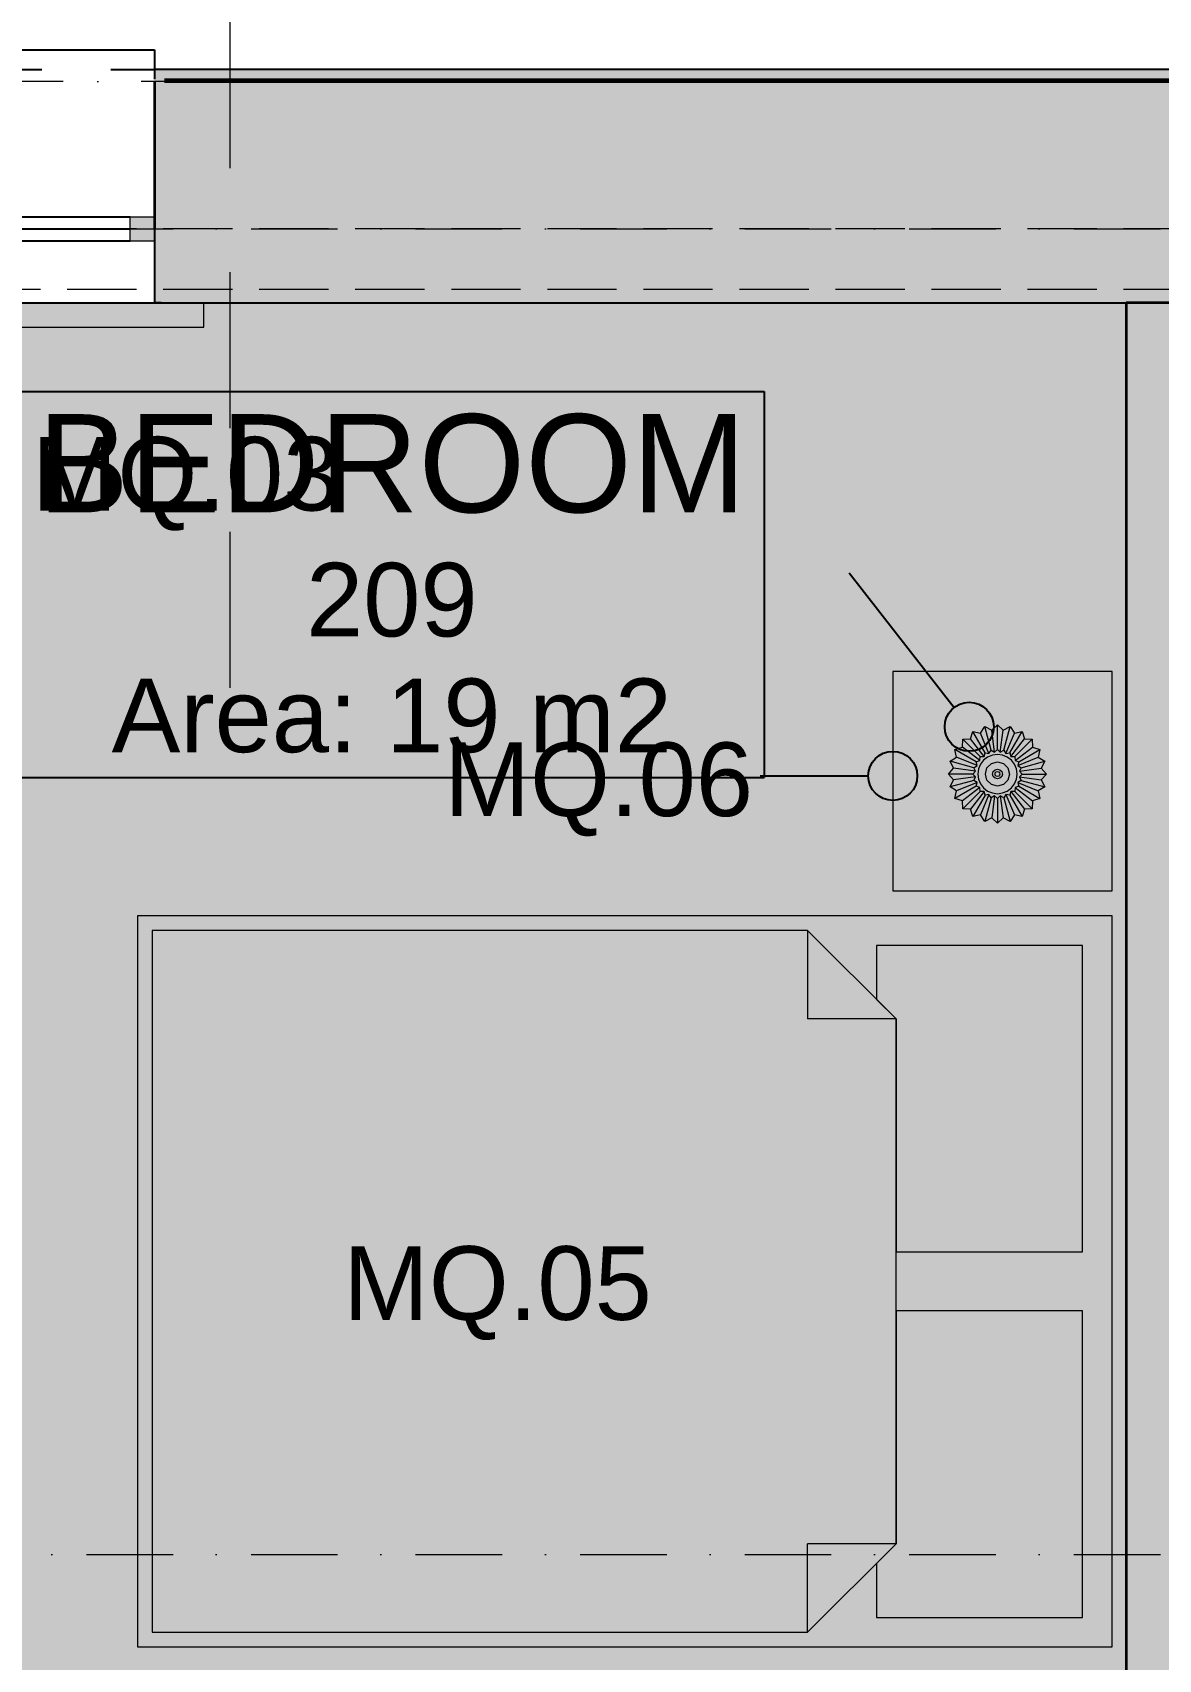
# Model space of a CAD drawing. Header units: millimetres. Extents: x -14278 to 97203, y -22378 to 34603.
# Drawn here: x 73659 to 75953, y 6898 to 10212 of the extents above; entities that cross this region are included whole.
import ezdxf
from ezdxf.enums import TextEntityAlignment as Align

# ---------------------------------------------------------------- set-up
doc = ezdxf.new("R2010")
doc.units = ezdxf.units.MM
doc.header["$MEASUREMENT"] = 0
for name, pattern in [('Dashed', [282.222223, 141.111112, -141.111112]), ('Dot & Dashed', [335.138881, 176.388884, -88.194442, 0, -70.555556]), ('Hidden Line', [195.611112, 141.111112, -54.5]), ('Long Dashed', [529.166651, 317.499995, -211.666656])]:
    doc.linetypes.add(name, pattern=pattern)
for name, color, linetype in [('A-Zz_20_10_90-T_TextFFEInternal', 7, 'Continuous'), ('A-Zz_60_50_80-P_MarkerSection', 7, 'Continuous'), ('NewA-Ee_25_10-M_WallsExternal', 7, 'Continuous'), ('NewA-Ee_25_10-M_WallsInternal', 7, 'Continuous'), ('NewA-Ee_30_10-M_Roofs', 7, 'Continuous'), ('NewA-Ee_30_40-M_Floors', 7, 'Continuous'), ('NewA-Ee_40_20-M_GeneralFFAndEInternalFixed', 7, 'Continuous'), ('NewA-Ee_40_20-M_GeneralFFAndEInternalMovable', 7, 'Continuous'), ('NewA-SL-M_SpacesInternal', 7, 'Continuous'), ('NewA-Ss_30_25-M_CeilingAndSoffitSystems', 7, 'Continuous'), ('NewA-Zz_20_10_90-T_TextFFEInternal', 7, 'Continuous'), ('NewA-Zz_35_40_80-M_GridStructural', 7, 'Continuous'), ('NewA-Zz_50_90_00-M_GrossInternal', 7, 'Continuous'), ('NewA-Zz_60_50_90-P_VoidOpening', 7, 'Continuous')]:
    doc.layers.add(name, color=color, linetype=linetype)
doc.styles.add('GENERATED_STYLE_1', font='')
doc.styles.get('GENERATED_STYLE_1').set_extended_font_data('Arial')

# ---------------------------------------------------------------- blocks, each defined once
blk = doc.blocks.new('Slab_29_2', base_point=(87898, 1112.3))
at = {"layer": 'NewA-Ee_30_40-M_Floors', "linetype": 'Continuous', "lineweight": 13}
blk.add_hatch(color=254, dxfattribs=at).paths.add_polyline_path([(87898, 1112.3), (87898, 7409.5), (90347.7, 7409.5), (90347.7, 9661.5), (55798.3, 9661.5), (55798.3, 1112.3)])
at = {"layer": 'NewA-Ee_30_40-M_Floors', "color": 6, "linetype": 'Continuous', "lineweight": 13, "flags": 128}
blk.add_lwpolyline([(87898, 1112.3), (55798.3, 1112.3), (55798.3, 9661.5), (90347.7, 9661.5), (90347.7, 7409.5), (87898, 7409.5)], close=True, dxfattribs=at)
blk = doc.blocks.new('BEDROOM_209_33_2', base_point=(74391.2, 9126.8))
at = {"layer": 'NewA-SL-M_SpacesInternal', "color": 253, "linetype": 'Continuous', "lineweight": 13}
for p, q in [((75887, 9661.5), (72059.5, 9661.5)), ((75887, 5658.2), (75887, 9661.5))]:
    blk.add_line(p, q, dxfattribs=at)
at = {"layer": 'NewA-SL-M_SpacesInternal', "linetype": 'Continuous'}
for p, q in [((73632.6, 9480.4), (75149.8, 9480.4)), ((75149.8, 9480.4), (75149.8, 9166.1)), ((75149.8, 9166.1), (75149.8, 8930.4)), ((75149.8, 8930.4), (75149.8, 8694.6)), ((73632.6, 8694.6), (75149.8, 8694.6))]:
    blk.add_line(p, q, dxfattribs=at)
at = {"layer": 'NewA-SL-M_SpacesInternal', "color": 5, "lineweight": 70, "style": 'GENERATED_STYLE_1'}
for tag, height, p in [('ROOM_NAME', 200, (74391.2, 9434.6)), ('ROOM_NUMBER', 150, (74391.2, 9131.8)), ('adj_text', 150, (74391.2, 8896.1))]:
    blk.add_attdef(tag, text='', height=height, dxfattribs=at).set_placement(p, align=Align.TOP_CENTER)
blk = doc.blocks.new('Slab_42_2', base_point=(72059.5, 9661.5))
at = {"layer": 'NewA-Ss_30_25-M_CeilingAndSoffitSystems', "linetype": 'Continuous', "lineweight": 0}
blk.add_hatch(color=255, dxfattribs=at).paths.add_polyline_path([(72059.5, 9661.5), (72059.5, 5658.2), (72885.6, 5658.2), (72885.6, 2707.2), (74119.4, 2707.2), (74119.4, 5658.2), (75887, 5658.2), (75887, 9661.5)])
at = {"layer": 'NewA-Ss_30_25-M_CeilingAndSoffitSystems', "color": 6, "linetype": 'Continuous', "lineweight": 13, "flags": 128}
blk.add_lwpolyline([(72059.5, 9661.5), (75887, 9661.5), (75887, 5658.2), (74119.4, 5658.2), (74119.4, 2707.2), (72885.6, 2707.2), (72885.6, 5658.2), (72059.5, 5658.2)], close=True, dxfattribs=at)
blk = doc.blocks.new('Double Window 19_2')
at = {"layer": 'NewA-Ee_25_10-M_WallsExternal', "linetype": 'Continuous', "lineweight": 13}
for points in [[(-750, 0), (-750, -50), (-700, -50), (-700, 0)], [(0, -50), (0, 0), (-50, 0), (-50, -50)], [(0, 0), (0, -50), (50, -50), (50, 0)], [(750, -50), (750, 0), (700, 0), (700, -50)]]:
    blk.add_hatch(color=104, dxfattribs=at).paths.add_polyline_path(points)
at = {"layer": 'NewA-Ee_25_10-M_WallsExternal', "linetype": 'Continuous'}
for p, q in [((-750, 300), (-750, 340)), ((-750, 340), (750, 340)), ((750, 340), (750, 300)), ((-700, 0), (-50, 0)), ((50, 0), (700, 0)), ((-750, -24.9), (-750, -50)), ((-700, -25), (-50, -25)), ((50, -25), (700, -25)), ((750, -24.9), (750, -50)), ((-50, -50), (-700, -50)), ((700, -50), (50, -50)), ((-750, -175.2), (750, -175.2))]:
    blk.add_line(p, q, dxfattribs=at)
at = {"layer": 'NewA-Ee_25_10-M_WallsExternal', "linetype": 'Dashed'}
blk.add_line((-750, 300), (750, 300), dxfattribs=at)
at = {"layer": 'NewA-Ee_25_10-M_WallsExternal', "color": 24, "linetype": 'Continuous', "lineweight": 13}
for p, q in [((-750, 0), (-700, 0)), ((-700, 0), (-700, -50)), ((-50, -50), (-50, 0)), ((-50, 0), (0, 0)), ((0, 0), (50, 0)), ((50, 0), (50, -50)), ((700, -50), (700, 0)), ((700, 0), (750, 0)), ((-700, -50), (-750, -50)), ((0, -50), (-50, -50)), ((50, -50), (0, -50)), ((750, -50), (700, -50))]:
    blk.add_line(p, q, dxfattribs=at)
at = {"layer": 'NewA-Ee_25_10-M_WallsExternal', "color": 92, "linetype": 'Continuous', "lineweight": 35}
for p, q in [((-750, 0), (-750, -24.9)), ((750, 0), (750, -24.9))]:
    blk.add_line(p, q, dxfattribs=at)
blk = doc.blocks.new('Wall_67_2', base_point=(55648, 9811.8))
at = {"layer": 'NewA-Ee_25_10-M_WallsExternal', "linetype": 'Continuous', "lineweight": 13}
for points in [[(73928.1, 10136.7), (73908, 10136.7), (73908, 9836.7), (73928.1, 9836.7)], [(73908, 9836.7), (73908, 9811.8), (77868, 9811.8), (77868, 9836.7), (77847.9, 9836.7), (77847.9, 10111.8), (73928.1, 10111.8), (73928.1, 9836.7)], [(73928.1, 10136.7), (73928.1, 10116.6), (77847.9, 10116.6), (77847.9, 10136.7)], [(77868, 9811.8), (73908, 9811.8), (73908, 9786.7), (73921, 9786.7), (73921, 9741.4), (77855, 9741.4), (77855, 9786.7), (77868, 9786.7)], [(73921, 9661.5), (73921, 9786.7), (73908, 9786.7), (73908, 9661.5)], [(73921, 9741.4), (73921, 9677.9), (77855, 9677.9), (77855, 9741.4)], [(77855, 9677.9), (73921, 9677.9), (73921, 9661.5), (77855, 9661.5)]]:
    blk.add_hatch(color=6, dxfattribs=at).paths.add_polyline_path(points)
at = {"layer": 'NewA-Ee_25_10-M_WallsExternal', "linetype": 'Continuous'}
for p, q in [((73928.1, 10136.7), (73908, 10136.7)), ((73908, 10136.7), (73908, 10116.6)), ((73928.1, 10116.6), (77847.9, 10116.6)), ((73908, 9811.8), (73908, 9786.7)), ((73908, 9786.7), (73908, 9741.4)), ((73908, 9741.4), (73908, 9677.9)), ((73908, 9677.9), (73908, 9661.5)), ((73921, 9661.5), (73908, 9661.5))]:
    blk.add_line(p, q, dxfattribs=at)
at = {"layer": 'NewA-Ee_25_10-M_WallsExternal', "color": 92, "linetype": 'Continuous', "lineweight": 35}
for p, q in [((73908, 10111.8), (73908, 9836.7)), ((73928.1, 10111.8), (77847.9, 10111.8)), ((73908, 9836.7), (73908, 9811.8))]:
    blk.add_line(p, q, dxfattribs=at)
at = {"layer": 'NewA-Ee_25_10-M_WallsExternal', "linetype": 'Continuous', "flags": 128}
for points in [[(77847.9, 10136.7), (73928.1, 10136.7)], [(73921, 9661.5), (77855, 9661.5)]]:
    blk.add_lwpolyline(points, dxfattribs=at)
at = {"layer": 'NewA-Ee_25_10-M_WallsExternal', "linetype": 'Continuous', "zscale": 1000}
blk.add_blockref('Double Window 19_2', (73158, 9836.7), dxfattribs=at)
blk = doc.blocks.new('Wall_77_2', base_point=(75887, 9661.5))
at = {"layer": 'NewA-Ee_25_10-M_WallsInternal', "linetype": 'Continuous', "lineweight": 13}
blk.add_hatch(color=6, dxfattribs=at).paths.add_polyline_path([(75887, 9661.5), (75887, 5534.4), (76037, 5859.4), (76037, 9661.5)])
at = {"layer": 'NewA-Ee_25_10-M_WallsInternal', "color": 92, "linetype": 'Continuous', "lineweight": 35, "flags": 128}
for points in [[(75887, 9661.5), (75887, 5534.4)], [(76037, 9661.5), (75887, 9661.5)]]:
    blk.add_lwpolyline(points, dxfattribs=at)
blk = doc.blocks.new('Morph_30_2', base_point=(55648, -5438.2))
at = {"layer": 'NewA-Ee_40_20-M_GeneralFFAndEInternalMovable', "color": 6, "linetype": 'Continuous', "lineweight": 13, "flags": 128}
for points in [[(75570.1, 8773), (75574.9, 8788.2)], [(75599.9, 8744.9), (75574.9, 8788.2)], [(75574.9, 8788.2), (75590.4, 8784.8)], [(75590.4, 8784.8), (75599, 8798.2)], [(75607.6, 8743.2), (75590.4, 8784.8)], [(75611.9, 8749.9), (75599, 8798.2)], [(75599, 8798.2), (75613.1, 8790.8)], [(75613.1, 8790.8), (75624.9, 8801.6)], [(75619, 8746.2), (75613.1, 8790.8)], [(75624.9, 8751.6), (75624.9, 8801.6)], [(75624.9, 8801.6), (75636.6, 8790.8)], [(75630.7, 8746.2), (75636.6, 8790.8)], [(75636.6, 8790.8), (75650.7, 8798.2)], [(75637.8, 8749.9), (75650.7, 8798.2)], [(75642.1, 8743.2), (75659.3, 8784.8)], [(75649.9, 8744.9), (75674.9, 8788.2)], [(75650.7, 8798.2), (75659.3, 8784.8)], [(75659.3, 8784.8), (75674.9, 8788.2)], [(75674.9, 8788.2), (75679.7, 8773)], [(75538.3, 8751.6), (75553.5, 8756.4)], [(75541.7, 8736), (75538.3, 8751.6)], [(75581.6, 8726.6), (75538.3, 8751.6)], [(75553.5, 8756.4), (75554.2, 8772.3)], [(75589.2, 8729), (75553.5, 8756.4)], [(75554.2, 8772.3), (75570.1, 8773)], [(75589.5, 8737), (75554.2, 8772.3)], [(75597.5, 8737.3), (75570.1, 8773)], [(75607.6, 8743.2), (75611.9, 8749.9)], [(75611.9, 8749.9), (75619, 8746.2)], [(75619, 8746.2), (75624.9, 8751.6)], [(75624.9, 8751.6), (75630.7, 8746.2)], [(75630.7, 8746.2), (75637.8, 8749.9)], [(75637.8, 8749.9), (75642.1, 8743.2)], [(75652.3, 8737.3), (75679.7, 8773)], [(75660.2, 8737), (75695.6, 8772.3)], [(75660.6, 8729), (75696.3, 8756.4)], [(75668.2, 8726.6), (75711.5, 8751.6)], [(75679.7, 8773), (75695.6, 8772.3)], [(75695.6, 8772.3), (75696.3, 8756.4)], [(75696.3, 8756.4), (75711.5, 8751.6)], [(75711.5, 8751.6), (75708, 8736)], [(75528.3, 8727.5), (75541.7, 8736)], [(75535.6, 8713.4), (75528.3, 8727.5)], [(75576.6, 8714.5), (75528.3, 8727.5)], [(75583.3, 8718.8), (75541.7, 8736)], [(75576.6, 8714.5), (75583.3, 8718.8)], [(75581.6, 8726.6), (75589.2, 8729)], [(75583.3, 8718.8), (75581.6, 8726.6)], [(75589.2, 8729), (75589.5, 8737)], [(75589.5, 8737), (75597.5, 8737.3)], [(75597.5, 8737.3), (75599.9, 8744.9)], [(75599.9, 8744.9), (75607.6, 8743.2)], [(75603.5, 8714), (75612.5, 8723)], [(75612.5, 8723), (75624.9, 8726.3)], [(75624.9, 8726.3), (75637.2, 8723)], [(75637.2, 8723), (75646.3, 8714)], [(75642.1, 8743.2), (75649.9, 8744.9)], [(75649.9, 8744.9), (75652.3, 8737.3)], [(75652.3, 8737.3), (75660.2, 8737)], [(75660.2, 8737), (75660.6, 8729)], [(75660.6, 8729), (75668.2, 8726.6)], [(75666.4, 8718.8), (75708, 8736)], [(75668.2, 8726.6), (75666.4, 8718.8)], [(75666.4, 8718.8), (75673.2, 8714.5)], [(75673.2, 8714.5), (75721.5, 8727.5)], [(75708, 8736), (75721.5, 8727.5)], [(75721.5, 8727.5), (75714.1, 8713.4)], [(75524.9, 8701.6), (75535.6, 8713.4)], [(75535.6, 8689.9), (75524.9, 8701.6)], [(75574.9, 8701.6), (75524.9, 8701.6)], [(75528.3, 8675.7), (75535.6, 8689.9)], [(75576.6, 8688.7), (75528.3, 8675.7)], [(75580.3, 8707.5), (75535.6, 8713.4)], [(75580.3, 8695.7), (75535.6, 8689.9)], [(75583.3, 8684.4), (75541.7, 8667.2)], [(75574.9, 8701.6), (75580.3, 8707.5)], [(75580.3, 8695.7), (75574.9, 8701.6)], [(75580.3, 8707.5), (75576.6, 8714.5)], [(75576.6, 8688.7), (75580.3, 8695.7)], [(75583.3, 8684.4), (75576.6, 8688.7)], [(75581.6, 8676.6), (75583.3, 8684.4)], [(75600.2, 8701.6), (75603.5, 8714)], [(75603.5, 8689.3), (75600.2, 8701.6)], [(75612.5, 8680.2), (75603.5, 8689.3)], [(75614.9, 8701.6), (75616.2, 8706.6)], [(75616.2, 8696.6), (75614.9, 8701.6)], [(75616.2, 8706.6), (75619.9, 8710.3)], [(75619.9, 8692.9), (75616.2, 8696.6)], [(75619.9, 8710.3), (75624.9, 8711.6)], [(75619.9, 8701.6), (75620.5, 8704.1)], [(75620.5, 8699.1), (75619.9, 8701.6)], [(75624.9, 8691.6), (75619.9, 8692.9)], [(75620.5, 8704.1), (75622.4, 8705.9)], [(75622.4, 8697.3), (75620.5, 8699.1)], [(75622.4, 8705.9), (75624.9, 8706.6)], [(75624.9, 8696.6), (75622.4, 8697.3)], [(75624.9, 8711.6), (75629.9, 8710.3)], [(75624.9, 8706.6), (75627.4, 8705.9)], [(75627.4, 8697.3), (75624.9, 8696.6)], [(75629.9, 8692.9), (75624.9, 8691.6)], [(75627.4, 8705.9), (75629.2, 8704.1)], [(75629.2, 8699.1), (75627.4, 8697.3)], [(75629.2, 8704.1), (75629.9, 8701.6)], [(75629.9, 8701.6), (75629.2, 8699.1)], [(75629.9, 8710.3), (75633.5, 8706.6)], [(75633.5, 8696.6), (75629.9, 8692.9)], [(75633.5, 8706.6), (75634.9, 8701.6)], [(75634.9, 8701.6), (75633.5, 8696.6)], [(75646.3, 8689.3), (75637.2, 8680.2)], [(75646.3, 8714), (75649.6, 8701.6)], [(75649.6, 8701.6), (75646.3, 8689.3)], [(75673.2, 8688.7), (75666.4, 8684.4)], [(75666.4, 8684.4), (75708, 8667.2)], [(75666.4, 8684.4), (75668.2, 8676.6)], [(75673.2, 8714.5), (75669.5, 8707.5)], [(75669.5, 8707.5), (75714.1, 8713.4)], [(75669.5, 8707.5), (75674.9, 8701.6)], [(75674.9, 8701.6), (75669.5, 8695.7)], [(75669.5, 8695.7), (75673.2, 8688.7)], [(75669.5, 8695.7), (75714.1, 8689.9)], [(75673.2, 8688.7), (75721.5, 8675.7)], [(75674.9, 8701.6), (75724.9, 8701.6)], [(75714.1, 8713.4), (75724.9, 8701.6)], [(75724.9, 8701.6), (75714.1, 8689.9)], [(75714.1, 8689.9), (75721.5, 8675.7)], [(75541.7, 8667.2), (75528.3, 8675.7)], [(75581.6, 8676.6), (75538.3, 8651.6)], [(75538.3, 8651.6), (75541.7, 8667.2)], [(75553.5, 8646.8), (75538.3, 8651.6)], [(75589.2, 8674.2), (75553.5, 8646.8)], [(75589.5, 8666.3), (75554.2, 8630.9)], [(75597.5, 8665.9), (75570.1, 8630.2)], [(75599.9, 8658.3), (75574.9, 8615)], [(75589.2, 8674.2), (75581.6, 8676.6)], [(75589.5, 8666.3), (75589.2, 8674.2)], [(75597.5, 8665.9), (75589.5, 8666.3)], [(75607.6, 8660), (75590.4, 8618.5)], [(75599.9, 8658.3), (75597.5, 8665.9)], [(75611.9, 8653.3), (75599, 8605)], [(75607.6, 8660), (75599.9, 8658.3)], [(75611.9, 8653.3), (75607.6, 8660)], [(75619, 8657), (75611.9, 8653.3)], [(75624.9, 8676.9), (75612.5, 8680.2)], [(75619, 8657), (75613.1, 8612.4)], [(75624.9, 8651.6), (75619, 8657)], [(75637.2, 8680.2), (75624.9, 8676.9)], [(75630.7, 8657), (75624.9, 8651.6)], [(75624.9, 8651.6), (75624.9, 8601.6)], [(75630.7, 8657), (75636.6, 8612.4)], [(75637.8, 8653.3), (75630.7, 8657)], [(75642.1, 8660), (75637.8, 8653.3)], [(75637.8, 8653.3), (75650.7, 8605)], [(75649.9, 8658.3), (75642.1, 8660)], [(75642.1, 8660), (75659.3, 8618.5)], [(75652.3, 8665.9), (75649.9, 8658.3)], [(75649.9, 8658.3), (75674.9, 8615)], [(75660.2, 8666.3), (75652.3, 8665.9)], [(75652.3, 8665.9), (75679.7, 8630.2)], [(75660.6, 8674.2), (75660.2, 8666.3)], [(75660.2, 8666.3), (75695.6, 8630.9)], [(75668.2, 8676.6), (75660.6, 8674.2)], [(75660.6, 8674.2), (75696.3, 8646.8)], [(75668.2, 8676.6), (75711.5, 8651.6)], [(75711.5, 8651.6), (75696.3, 8646.8)], [(75721.5, 8675.7), (75708, 8667.2)], [(75708, 8667.2), (75711.5, 8651.6)], [(75554.2, 8630.9), (75553.5, 8646.8)], [(75570.1, 8630.2), (75554.2, 8630.9)], [(75574.9, 8615), (75570.1, 8630.2)], [(75590.4, 8618.5), (75574.9, 8615)], [(75599, 8605), (75590.4, 8618.5)], [(75659.3, 8618.5), (75650.7, 8605)], [(75674.9, 8615), (75659.3, 8618.5)], [(75679.7, 8630.2), (75674.9, 8615)], [(75695.6, 8630.9), (75679.7, 8630.2)], [(75696.3, 8646.8), (75695.6, 8630.9)], [(75613.1, 8612.4), (75599, 8605)], [(75624.9, 8601.6), (75613.1, 8612.4)], [(75636.6, 8612.4), (75624.9, 8601.6)], [(75650.7, 8605), (75636.6, 8612.4)]]:
    blk.add_lwpolyline(points, dxfattribs=at)
blk.add_lwpolyline([(75596.6, 8673.3), (75604.9, 8667), (75614.5, 8663), (75624.9, 8661.6), (75635.2, 8663), (75644.9, 8667), (75653.2, 8673.3), (75659.5, 8681.6), (75663.5, 8691.3), (75664.9, 8701.6), (75663.5, 8712), (75659.5, 8721.6), (75653.2, 8729.9), (75644.9, 8736.2), (75635.2, 8740.2), (75624.9, 8741.6), (75614.5, 8740.2), (75604.9, 8736.2), (75596.6, 8729.9), (75590.2, 8721.6), (75586.2, 8712), (75584.9, 8701.6), (75586.2, 8691.3), (75590.2, 8681.6)], close=True, dxfattribs=at)
blk = doc.blocks.new('Standard grid marker_2')
at = {"layer": 'NewA-Zz_35_40_80-M_GridStructural', "color": 6, "linetype": 'Dot & Dashed', "lineweight": 13}
blk.add_line((1000, 0), (40175.6, 0), dxfattribs=at)
at = {"layer": 'NewA-Zz_35_40_80-M_GridStructural', "style": 'GENERATED_STYLE_1'}
blk.add_attdef('AC_MarkerText_1', text='', height=250, dxfattribs=at).set_placement((41425.6, 14.3), align=Align.MIDDLE_CENTER)
blk = doc.blocks.new('Standard grid marker_4')
at = {"layer": 'NewA-Zz_35_40_80-M_GridStructural', "color": 6, "linetype": 'Dot & Dashed', "lineweight": 13}
blk.add_line((1000, 0), (40175.6, 0), dxfattribs=at)
blk = doc.blocks.new('Venetian Blind 19')
at = {"layer": 'NewA-Ee_40_20-M_GeneralFFAndEInternalFixed', "color": 1, "linetype": 'Continuous', "lineweight": 18}
for p, q in [((1700, 50), (0, 50)), ((0, 50), (0, 0)), ((1700, 0), (1700, 50)), ((0, 0), (1700, 0))]:
    blk.add_line(p, q, dxfattribs=at)
blk = doc.blocks.new('Bed Double 19')
at = {"layer": 'NewA-Ee_40_20-M_GeneralFFAndEInternalMovable', "color": 1, "linetype": 'Continuous', "lineweight": 18}
for p, q in [((1489.1, 1985.4), (0, 1985.4)), ((0, 1985.4), (0, 0)), ((1489.1, 0), (1489.1, 1985.4)), ((684.5, 1925.4), (60, 1925.4)), ((60, 1925.4), (60, 1505.4)), ((684.5, 1545.4), (684.5, 1925.4)), ((1429.1, 1925.4), (804.5, 1925.4)), ((804.5, 1925.4), (804.5, 1545.4)), ((1429.1, 1505.4), (1429.1, 1925.4)), ((210, 1545.4), (30, 1365.4)), ((170, 1505.4), (210, 1545.4)), ((210, 1545.4), (684.5, 1545.4)), ((744.5, 1545.4), (210, 1545.4)), ((210, 1545.4), (210, 1365.4)), ((1279.1, 1545.4), (744.5, 1545.4)), ((804.5, 1545.4), (1279.1, 1545.4)), ((1279.1, 1545.4), (1319.1, 1505.4)), ((1459.1, 1365.4), (1279.1, 1545.4)), ((1279.1, 1545.4), (1279.1, 1365.4)), ((60, 1505.4), (170, 1505.4)), ((1319.1, 1505.4), (1429.1, 1505.4)), ((30, 1365.4), (30, 30)), ((30, 1365.4), (210, 1365.4)), ((1459.1, 1365.4), (1279.1, 1365.4)), ((1459.1, 30), (1459.1, 1365.4)), ((0, 0), (1489.1, 0)), ((30, 30), (744.5, 30)), ((744.5, 30), (1459.1, 30))]:
    blk.add_line(p, q, dxfattribs=at)
blk = doc.blocks.new('Rectangular Table 01 19_3')
at = {"layer": 'NewA-Ee_40_20-M_GeneralFFAndEInternalMovable', "color": 1, "linetype": 'Continuous', "lineweight": 18}
for p, q in [((446.6, 446.6), (0, 446.6)), ((0, 446.6), (0, 0)), ((446.6, 0), (446.6, 446.6)), ((0, 0), (446.6, 0))]:
    blk.add_line(p, q, dxfattribs=at)
blk = doc.blocks.new('Beam_12_2', base_point=(90498, 1111.8))
at = {"layer": 'NewA-Ee_30_10-M_Roofs', "color": 6, "linetype": 'Hidden Line', "lineweight": 13}
blk.add_line((90498, 9811.8), (55648, 9811.8), dxfattribs=at)
blk = doc.blocks.new('Line_109_2', base_point=(75141.4, 8697.7))
at = {"layer": 'NewA-Zz_20_10_90-T_TextFFEInternal', "linetype": 'Continuous'}
blk.add_hatch(color=256, dxfattribs=at).paths.add_polyline_path([(75461.6, 8697.7), (75457.8, 8716.8), (75447, 8733.1), (75430.7, 8743.9), (75411.6, 8747.7), (75392.5, 8743.9), (75376.2, 8733.1), (75365.4, 8716.8), (75361.6, 8697.7), (75365.4, 8678.6), (75376.2, 8662.4), (75392.5, 8651.5), (75411.6, 8647.7), (75430.7, 8651.5), (75447, 8662.4), (75457.8, 8678.6)])
blk.add_line((75141.4, 8697.7), (75361.6, 8697.7), dxfattribs=at)
blk.add_circle((75411.6, 8697.7), 50, dxfattribs=at)
blk = doc.blocks.new('Line_110_2', base_point=(75323.1, 9111.2))
at = {"layer": 'NewA-Zz_20_10_90-T_TextFFEInternal', "linetype": 'Continuous'}
blk.add_hatch(color=256, dxfattribs=at).paths.add_polyline_path([(75617.4, 8797.9), (75613.6, 8817.1), (75602.7, 8833.3), (75586.5, 8844.1), (75567.4, 8847.9), (75548.2, 8844.1), (75532, 8833.3), (75521.2, 8817.1), (75517.4, 8797.9), (75521.2, 8778.8), (75532, 8762.6), (75548.2, 8751.7), (75567.4, 8747.9), (75586.5, 8751.7), (75602.7, 8762.6), (75613.6, 8778.8)])
blk.add_line((75323.1, 9111.2), (75536.6, 8837.4), dxfattribs=at)
blk.add_circle((75567.4, 8797.9), 50, dxfattribs=at)
blk = doc.blocks.new('Label_170_2', base_point=(74181.4, 7824.2))
at = {"layer": 'A-Zz_20_10_90-T_TextFFEInternal', "insert": (74606.4, 7739.9), "char_height": 150, "attachment_point": 2, "style": 'GENERATED_STYLE_1'}
blk.add_mtext('\\fArial|b0|i0|c0|p34;MQ.05\\fArial|b0|i0|c0|p34;\\fArial|b0|i0|c0|p34;\\fArial|b0|i0|c0|p34;\\fArial|b0|i0|c0|p34;\\fArial|b0|i0|c0|p34;\\fArial|b0|i0|c0|p34;\\fArial|b0|i0|c0|p34;\\fArial|b0|i0|c0|p34;\\fArial|b0|i0|c0|p34;\\fArial|b0|i0|c0|p34;\\fArial|b0|i0|c0|p34;\\fArial|b0|i0|c0|p34;\\fArial|b0|i0|c0|p34;\\fArial|b0|i0|c0|p34;\\fArial|b0|i0|c0|p34;\\fArial|b0|i0|c0|p34;\\fArial|b0|i0|c0|p34;\\fArial|b0|i0|c0|p34;\\fArial|b0|i0|c0|p34;\\fArial|b0|i0|c0|p34;\\fArial|b0|i0|c0|p34;\\fArial|b0|i0|c0|p34;\\fArial|b0|i0|c0|p34;\\fArial|b0|i0|c0|p34;\\fArial|b0|i0|c0|p34;\\fArial|b0|i0|c0|p34;\\fArial|b0|i0|c0|p34;\\fArial|b0|i0|c0|p34;\\fArial|b0|i0|c0|p34;}', dxfattribs=at)
blk = doc.blocks.new('Label_178_2', base_point=(73547.1, 9472.6))
at = {"layer": 'A-Zz_20_10_90-T_TextFFEInternal', "insert": (73972.1, 9388.3), "char_height": 150, "attachment_point": 2, "style": 'GENERATED_STYLE_1'}
blk.add_mtext('\\fArial|b0|i0|c0|p34;MQ.03\\fArial|b0|i0|c0|p34;\\fArial|b0|i0|c0|p34;\\fArial|b0|i0|c0|p34;\\fArial|b0|i0|c0|p34;\\fArial|b0|i0|c0|p34;\\fArial|b0|i0|c0|p34;\\fArial|b0|i0|c0|p34;\\fArial|b0|i0|c0|p34;\\fArial|b0|i0|c0|p34;\\fArial|b0|i0|c0|p34;\\fArial|b0|i0|c0|p34;\\fArial|b0|i0|c0|p34;\\fArial|b0|i0|c0|p34;\\fArial|b0|i0|c0|p34;\\fArial|b0|i0|c0|p34;\\fArial|b0|i0|c0|p34;\\fArial|b0|i0|c0|p34;\\fArial|b0|i0|c0|p34;\\fArial|b0|i0|c0|p34;\\fArial|b0|i0|c0|p34;\\fArial|b0|i0|c0|p34;\\fArial|b0|i0|c0|p34;\\fArial|b0|i0|c0|p34;\\fArial|b0|i0|c0|p34;\\fArial|b0|i0|c0|p34;\\fArial|b0|i0|c0|p34;\\fArial|b0|i0|c0|p34;\\fArial|b0|i0|c0|p34;\\fArial|b0|i0|c0|p34;}', dxfattribs=at)
blk = doc.blocks.new('Label_192_2', base_point=(74387.6, 8850.2))
at = {"layer": 'A-Zz_20_10_90-T_TextFFEInternal', "insert": (74812.6, 8765.9), "char_height": 150, "attachment_point": 2, "style": 'GENERATED_STYLE_1'}
blk.add_mtext('\\fArial|b0|i0|c0|p34;MQ.06\\fArial|b0|i0|c0|p34;\\fArial|b0|i0|c0|p34;\\fArial|b0|i0|c0|p34;\\fArial|b0|i0|c0|p34;\\fArial|b0|i0|c0|p34;\\fArial|b0|i0|c0|p34;\\fArial|b0|i0|c0|p34;\\fArial|b0|i0|c0|p34;\\fArial|b0|i0|c0|p34;\\fArial|b0|i0|c0|p34;\\fArial|b0|i0|c0|p34;\\fArial|b0|i0|c0|p34;\\fArial|b0|i0|c0|p34;\\fArial|b0|i0|c0|p34;\\fArial|b0|i0|c0|p34;\\fArial|b0|i0|c0|p34;\\fArial|b0|i0|c0|p34;\\fArial|b0|i0|c0|p34;\\fArial|b0|i0|c0|p34;\\fArial|b0|i0|c0|p34;\\fArial|b0|i0|c0|p34;\\fArial|b0|i0|c0|p34;\\fArial|b0|i0|c0|p34;\\fArial|b0|i0|c0|p34;\\fArial|b0|i0|c0|p34;\\fArial|b0|i0|c0|p34;\\fArial|b0|i0|c0|p34;\\fArial|b0|i0|c0|p34;\\fArial|b0|i0|c0|p34;}', dxfattribs=at)
blk = doc.blocks.new('Cutting Plane_19_2', base_point=(74061.7, -7707.2))
at = {"layer": 'A-Zz_60_50_80-P_MarkerSection', "color": 6, "linetype": 'Long Dashed', "lineweight": 13}
blk.add_line((74061.7, 8877.1), (74061.7, 13077.1), dxfattribs=at)
blk = doc.blocks.new('Beam_14_2', base_point=(90498, 988.5))
at = {"layer": 'NewA-Zz_60_50_90-P_VoidOpening', "color": 6, "linetype": 'Hidden Line', "lineweight": 13}
blk.add_line((90498, 9688.5), (55648, 9688.5), dxfattribs=at)

msp = doc.modelspace()

# ---------------------------------------------------------------- hatches: boundary and pattern name
at = {"layer": 'NewA-Zz_50_90_00-M_GrossInternal', "linetype": 'Continuous', "lineweight": 140}
msp.add_hatch(color=1, dxfattribs=at).paths.add_polyline_path([(55798.3, 9661.5), (90347.7, 9661.5), (90347.7, 1262.1), (61147.7, 1262.1), (61147.7, -3287.9), (57698.3, -3287.9), (57698.3, 1262.1), (55798.3, 1262.1)])

# ---------------------------------------------------------------- linework, layer by layer
at = {"layer": 'NewA-Zz_50_90_00-M_GrossInternal', "linetype": 'Continuous', "flags": 128}
msp.add_lwpolyline([(55798.3, 9661.5), (90347.7, 9661.5), (90347.7, 1262.1), (61147.7, 1262.1), (61147.7, -3287.9), (57698.3, -3287.9), (57698.3, 1262.1), (55798.3, 1262.1)], close=True, dxfattribs=at)

# ---------------------------------------------------------------- block references
at = {"layer": 'A-Zz_20_10_90-T_TextFFEInternal', "color": 6, "linetype": 'Continuous', "lineweight": 13}
for name, p in [('Label_178_2', (73547.1, 9472.6)), ('Label_192_2', (74387.6, 8850.2)), ('Label_170_2', (74181.4, 7824.2))]:
    msp.add_blockref(name, p, dxfattribs=at)
at = {"layer": 'A-Zz_60_50_80-P_MarkerSection', "color": 6, "lineweight": 13}
msp.add_blockref('Cutting Plane_19_2', (74061.7, -7707.2), dxfattribs=at)
at = {"layer": 'NewA-Ee_25_10-M_WallsExternal', "color": 92, "lineweight": 35}
msp.add_blockref('Wall_67_2', (55648, 9811.8), dxfattribs=at)
at = {"layer": 'NewA-Ee_25_10-M_WallsInternal', "color": 92, "lineweight": 35}
msp.add_blockref('Wall_77_2', (75887, 9661.5), dxfattribs=at)
at = {"layer": 'NewA-Ee_30_10-M_Roofs', "color": 6, "lineweight": 13}
msp.add_blockref('Beam_12_2', (90498, 1111.8), dxfattribs=at)
at = {"layer": 'NewA-Ee_30_40-M_Floors', "color": 6, "linetype": 'Continuous', "lineweight": 13}
msp.add_blockref('Slab_29_2', (87898, 1112.3), dxfattribs=at)
at = {"layer": 'NewA-Ee_40_20-M_GeneralFFAndEInternalFixed', "color": 6, "linetype": 'Continuous', "lineweight": 13, "zscale": 1000}
msp.add_blockref('Venetian Blind 19', (72308, 9611.5), dxfattribs=at)
at = {"layer": 'NewA-Ee_40_20-M_GeneralFFAndEInternalMovable', "color": 6, "linetype": 'Continuous', "lineweight": 13, "zscale": 1000}
msp.add_blockref('Rectangular Table 01 19_3', (75411.6, 8463.5), dxfattribs=at)
at = {"layer": 'NewA-Ee_40_20-M_GeneralFFAndEInternalMovable', "linetype": 'Continuous', "lineweight": 0}
msp.add_blockref('Morph_30_2', (55648, -5438.2), dxfattribs=at)
at = {"layer": 'NewA-Ee_40_20-M_GeneralFFAndEInternalMovable', "color": 6, "linetype": 'Continuous', "lineweight": 13, "zscale": 1000, "rotation": 270}
msp.add_blockref('Bed Double 19', (73872.8, 8412.7), dxfattribs=at)
at = {"layer": 'NewA-SL-M_SpacesInternal', "linetype": 'Continuous'}
msp.add_blockref('BEDROOM_209_33_2', (74391.2, 9126.8), dxfattribs=at).add_auto_attribs({'ROOM_NAME': 'BEDROOM', 'ROOM_NUMBER': '209', 'adj_text': 'Area: 19 m2'})
at = {"layer": 'NewA-Ss_30_25-M_CeilingAndSoffitSystems', "color": 6, "linetype": 'Continuous', "lineweight": 13}
msp.add_blockref('Slab_42_2', (72059.5, 9661.5), dxfattribs=at)
at = {"layer": 'NewA-Zz_20_10_90-T_TextFFEInternal', "linetype": 'Continuous'}
for name, p in [('Line_110_2', (75323.1, 9111.2)), ('Line_109_2', (75141.4, 8697.7))]:
    msp.add_blockref(name, p, dxfattribs=at)
at = {"layer": 'NewA-Zz_35_40_80-M_GridStructural', "color": 1, "linetype": 'Continuous', "lineweight": 18, "zscale": 1000, "rotation": 180}
msp.add_blockref('Standard grid marker_4', (95171.3, 10111.8), dxfattribs=at)
at = {"layer": 'NewA-Zz_35_40_80-M_GridStructural', "color": 1, "linetype": 'Continuous', "lineweight": 18, "zscale": 1000}
for p in [(53995.7, 9811.8), (53995.7, 7111.8)]:
    msp.add_blockref('Standard grid marker_2', p, dxfattribs=at)
at = {"layer": 'NewA-Zz_60_50_90-P_VoidOpening', "color": 6, "lineweight": 13}
msp.add_blockref('Beam_14_2', (90498, 988.5), dxfattribs=at)

doc.saveas('drawing.dxf')
